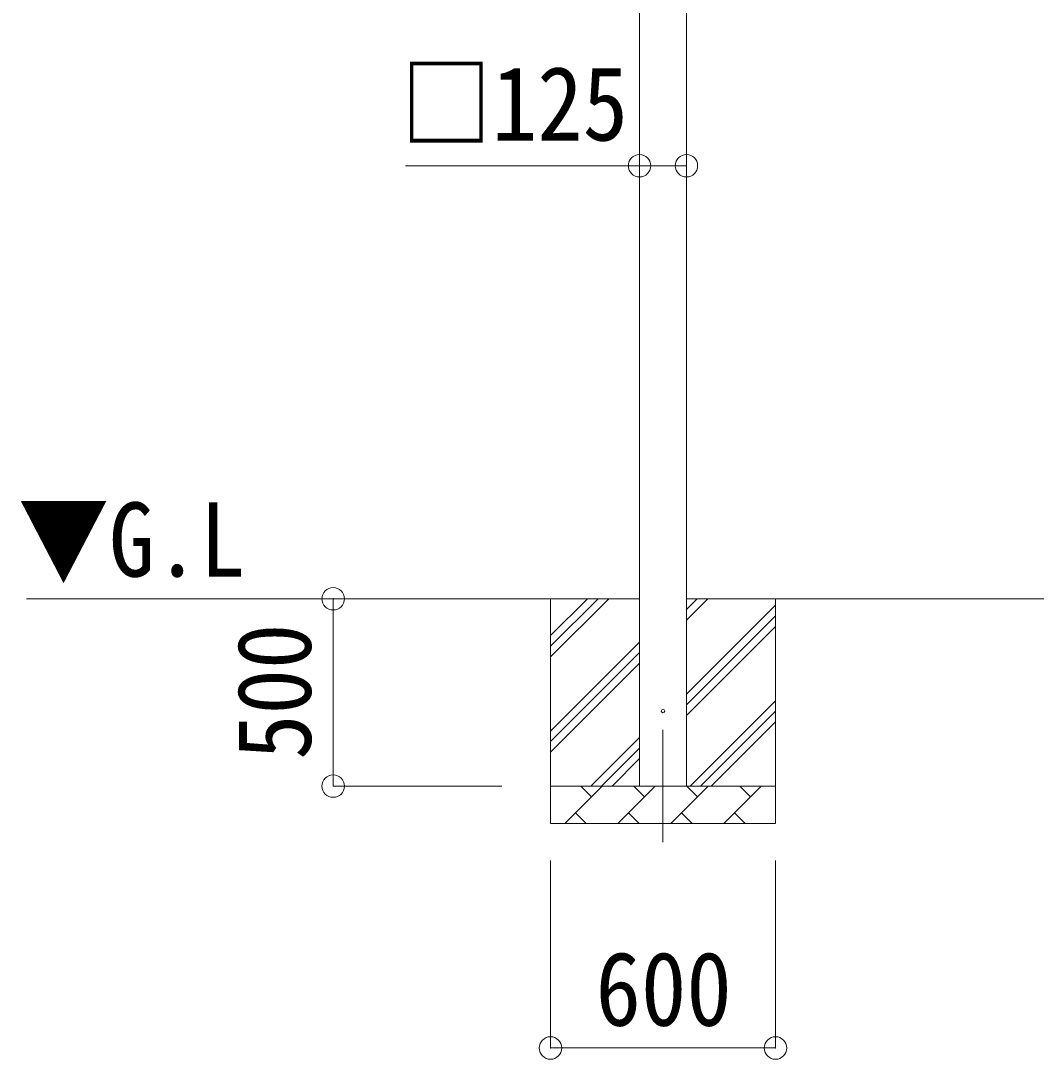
# Model space of a CAD drawing. Units: millimetres at full size, sheet at 1:60. Extents: x -16864 to 16864, y -11640 to 11640.
# Drawn here: x -11607 to -8898, y -8738 to -5966 of the extents above; entities that cross this region are included whole.
import ezdxf
from ezdxf.enums import TextEntityAlignment as Align

# ---------------------------------------------------------------- set-up
doc = ezdxf.new("R2010")
doc.units = ezdxf.units.MM
doc.header["$LTSCALE"] = 60
doc.header["$PDMODE"] = 32
doc.header["$PDSIZE"] = 60
doc.linetypes.add('CHAIN1', pattern=[8, 5, -1, 1, -1])
for name, color, linetype, lineweight in [('0-1_Defpoints', 7, 'CHAIN1', 9), ('0-2_TEXT1', 4, 'Continuous', 9), ('0-3_SHAPE', 7, 'Continuous', 9), ('0-7_PARTS2', 7, 'Continuous', 9), ('0-8_TABLE1', 6, 'Continuous', 9)]:
    doc.layers.add(name, color=color, linetype=linetype, lineweight=lineweight)
doc.styles.add('ＭＳ ゴシック', font='')
doc.styles.get('ＭＳ ゴシック').set_extended_font_data('MS Gothic')

msp = doc.modelspace()

# ---------------------------------------------------------------- linework, layer by layer
at = {"layer": '0-1_Defpoints'}
msp.add_line((-9893.53, -7858.64), (-9893.53, -8207.64), dxfattribs=at)
at = {"layer": '0-2_TEXT1'}
for p, q in [((-9956.03, -8008.64), (-9956.03, -4508.64)), ((-9831.03, -4508.64), (-9831.03, -8008.64))]:
    msp.add_line(p, q, dxfattribs=at)
msp.add_circle((-9893.53, -7808.64), 4.5, dxfattribs=at)
at = {"layer": '0-3_SHAPE'}
for p, q in [((-9956.03, -7508.64), (-11592.23, -7508.64)), ((-10193.53, -7508.64), (-10193.53, -8108.64)), ((-10193.53, -7607.12), (-10095.05, -7508.64)), ((-10193.53, -7663.69), (-10038.48, -7508.64)), ((-10193.53, -7635.41), (-10066.76, -7508.64)), ((-7083.03, -7508.64), (-9831.03, -7508.64)), ((-9831.03, -7565.75), (-9773.92, -7508.64)), ((-9831.03, -7537.47), (-9802.2, -7508.64)), ((-9593.53, -7508.64), (-9593.53, -8108.64)), ((-9831.03, -7763.74), (-9593.53, -7526.24)), ((-9831.03, -7792.02), (-9593.53, -7554.52)), ((-9831.03, -7820.31), (-9593.53, -7582.81)), ((-10193.53, -7861.68), (-9956.03, -7624.18)), ((-10193.53, -7889.97), (-9956.03, -7652.47)), ((-10193.53, -7918.25), (-9956.03, -7680.75)), ((-9821.37, -8008.64), (-9593.53, -7780.8)), ((-9793.09, -8008.64), (-9593.53, -7809.08)), ((-9764.8, -8008.64), (-9593.53, -7837.37)), ((-10085.93, -8008.64), (-9956.03, -7878.74)), ((-10057.65, -8008.64), (-9956.03, -7907.02)), ((-10029.36, -8008.64), (-9956.03, -7935.31)), ((-10193.53, -8008.64), (-9593.53, -8008.64)), ((-10155.66, -8108.64), (-10055.66, -8008.64)), ((-10084.21, -8037.2), (-10112.77, -8008.64)), ((-10014.24, -8108.64), (-9914.24, -8008.64)), ((-9942.79, -8037.2), (-9971.35, -8008.64)), ((-9872.82, -8108.64), (-9772.82, -8008.64)), ((-9801.37, -8037.2), (-9829.92, -8008.64)), ((-9731.4, -8108.64), (-9631.4, -8008.64)), ((-9659.95, -8037.2), (-9688.5, -8008.64)), ((-10127.11, -8080.09), (-10098.55, -8108.64)), ((-9985.69, -8080.09), (-9957.13, -8108.64)), ((-9844.26, -8080.09), (-9815.71, -8108.64)), ((-9702.84, -8080.09), (-9674.29, -8108.64)), ((-9593.53, -8108.64), (-10193.53, -8108.64))]:
    msp.add_line(p, q, dxfattribs=at)
at = {"layer": '0-8_TABLE1'}
for p, q in [((-10773.53, -7508.64), (-10323.53, -7508.64)), ((-10773.53, -8008.64), (-10773.53, -7508.64)), ((-10773.53, -8008.64), (-10323.53, -8008.64)), ((-10193.53, -8707.64), (-10193.53, -8207.64)), ((-9593.53, -8707.64), (-9593.53, -8207.64)), ((-10193.53, -8707.64), (-9593.53, -8707.64))]:
    msp.add_line(p, q, dxfattribs=at)
msp.add_lwpolyline([(-9831.03, -6352.97), (-9956.03, -6352.97), (-10580.6, -6352.97)], dxfattribs=at)
for p in [(-9956.03, -6352.97), (-9831.03, -6352.97), (-10773.53, -7508.64), (-10773.53, -8008.64), (-10193.53, -8707.64), (-9593.53, -8707.64)]:
    msp.add_point(p, dxfattribs=at)

# ---------------------------------------------------------------- texts
at = {"layer": '0-7_PARTS2', "style": 'ＭＳ ゴシック', "width": 0.9}
msp.add_text('▼G.L', height=197.9, dxfattribs=at).set_placement((-11614.51, -7508.92), align=Align.BOTTOM_LEFT)
at = {"layer": '0-8_TABLE1', "color": 7, "style": 'ＭＳ ゴシック', "width": 0.9}
for s, p in [('□125', (-10593.21, -6345.11)), ('600', (-10073.53, -8707.64))]:
    msp.add_text(s, height=197.9, dxfattribs=at).set_placement(p, align=Align.BOTTOM_LEFT)
msp.add_text('500', height=197.9, rotation=90, dxfattribs=at).set_placement((-10773.53, -7938.64), align=Align.BOTTOM_LEFT)

doc.saveas('drawing.dxf')
